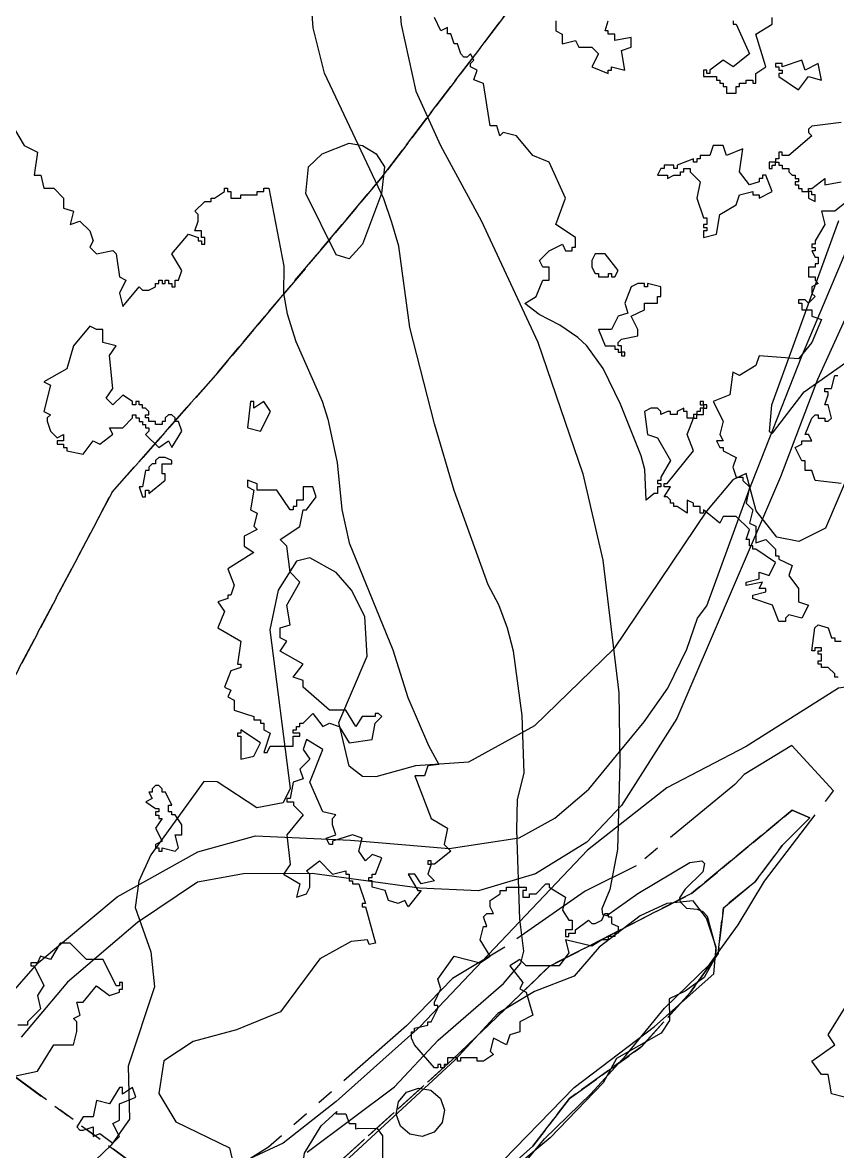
# Model space of a CAD drawing. Header units: metres. Extents: x -400 to 800, y -650 to 500.
# Drawn here: x 329.3 to 391.4, y -154.9 to -68.9 of the extents above; entities that cross this region are included whole.
import ezdxf

# ---------------------------------------------------------------- set-up
doc = ezdxf.new("R2010")
doc.units = ezdxf.units.M
doc.header["$LTSCALE"] = 2
doc.linetypes.add('DASHED', pattern=[1.524, 1.27, -0.254])
doc.linetypes.add('PHANTOM', pattern=[6.35, 3.175, -0.635, 0.635, -0.635, 0.635, -0.635])
for name, color, linetype in [('SITE-FLOOD-LIMIT', 5, 'DASHED'), ('SITE-PATH', 84, 'CONTINUOUS'), ('SITE-PROPERTY', 7, 'PHANTOM'), ('SITE-TREE-CANOPY', 94, 'CONTINUOUS'), ('SITE-WATER-EDGE', 5, 'CONTINUOUS'), ('TOPO-CONTOUR-MAJOR', 8, 'CONTINUOUS'), ('TOPO-CONTOUR-MINOR', 9, 'CONTINUOUS')]:
    doc.layers.add(name, color=color, linetype=linetype)

msp = doc.modelspace()

# ---------------------------------------------------------------- linework, layer by layer
at = {"layer": 'SITE-FLOOD-LIMIT'}
for points in [[(320.422, 91.242), (340.639, 84.31), (359.835, 74.325), (372.931, 63.376), (384.108, 60.214), (393.651, 52.219), (398.317, 45.243), (400.948, 36.792), (400.166, 23.253), (399.893, 10.324), (397.741, -1.332), (396.353, -12.48), (390.793, -25.459), (377.386, -51.823), (366.026, -68.364), (356.705, -80.63), (344.177, -95.541), (336.131, -104.652), (323.334, -128.883)], [(323.334, -128.883), (336.131, -104.652), (344.177, -95.541), (356.705, -80.63), (366.026, -68.364), (377.386, -51.823), (390.793, -25.459), (396.353, -12.48), (397.741, -1.332), (399.893, 10.324), (400.166, 23.253), (400.948, 36.792), (398.317, 45.243), (393.651, 52.219), (384.108, 60.214), (372.931, 63.376), (359.835, 74.325), (340.639, 84.31), (320.422, 91.242)], [(351.201, -157.697), (362.04, -147.915), (369.442, -140.777), (380.282, -135.225), (387.948, -128.88), (389.276, -129.475), (387.18, -131.572), (385.083, -134.366), (382.708, -136.323), (382.289, -139.816), (380.193, -142.751), (376.42, -146.943), (370.97, -150.855), (368.175, -154.489), (362.026, -159.939)], [(362.026, -159.939), (368.175, -154.489), (370.97, -150.855), (376.42, -146.943), (380.193, -142.751), (382.289, -139.816), (382.708, -136.323), (385.083, -134.366), (387.18, -131.572), (389.276, -129.475), (387.948, -128.88), (380.282, -135.225), (369.442, -140.777), (362.04, -147.915), (351.201, -157.697)]]:
    msp.add_lwpolyline(points, dxfattribs=at)
at = {"layer": 'SITE-PATH'}
for points in [[(404.554, -58.987), (398.387, -71.379), (394.142, -85.795), (392.199, -90.945), (389.863, -96.084), (387.049, -103.492), (379.143, -121.913), (374.933, -128.531), (372.296, -131.323), (368.388, -133.736), (364.039, -135.038), (359.557, -134.826), (351.378, -133.702), (346.124, -133.724), (342.638, -134.38), (338.05, -137.438), (332.732, -141.976), (329.183, -146.17)], [(325.472, -146.236), (330.481, -140.519), (336.521, -135.481), (342.652, -132.066), (347.043, -130.832), (354.282, -131.177), (361.795, -131.812), (367.133, -130.989), (369.848, -129.487), (372.45, -127.285), (376.652, -122.146), (378.469, -119.588), (379.915, -116.607), (380.721, -114.26), (381.437, -113.314), (384.629, -104.549), (388.677, -94.304), (392.866, -84.371), (394.655, -78.676), (396.128, -72.78), (399.25, -65.528)]]:
    msp.add_lwpolyline(points, dxfattribs=at)
at = {"layer": 'SITE-PROPERTY'}
msp.add_lwpolyline([(342.636, -159.419), (336.364, -165.392), (329.805, -173.812), (326.248, -183.301), (310.043, -190.997), (293.249, -204.845), (278.537, -221.34), (267.86, -232.296), (259.308, -241.495), (257.393, -242.44), (183.716, -188.349), (193.425, -110.75), (214.86, -126.481), (226.688, -110.409), (264.182, -101.825)], close=True, dxfattribs=at)
for points in [[(341.352, -158.474), (264.182, -101.825)], [(365.96, -157.675), (369.067, -153.926), (372.589, -150.489), (375.255, -147.564), (378.208, -143.971), (381.631, -140.634), (383.834, -137.609), (385.834, -134.283), (391.095, -127.42), (387.904, -123.949), (384.27, -126.173), (383.568, -126.941), (376.055, -133.125), (372.162, -135.049), (366.059, -139.332), (362.068, -141.712), (358.553, -145.304), (348.03, -154.57), (344.796, -156.583)]]:
    msp.add_lwpolyline(points, dxfattribs=at)
at = {"layer": 'SITE-TREE-CANOPY'}
for points in [[(392.431, -82.257), (391.182, -83.258), (390.179, -83.258), (390.432, -84.26), (389.681, -85.505), (389.681, -85.761), (389.428, -85.761), (389.428, -86.006), (389.681, -86.006), (389.681, -86.262), (389.428, -86.262), (389.681, -86.762), (389.926, -86.762), (389.933, -87.252), (389.681, -87.252), (389.681, -87.508), (389.183, -87.508), (389.183, -88.253), (389.681, -88.253), (389.681, -88.509), (389.933, -88.753), (389.428, -89.009), (389.428, -89.51), (389.681, -89.755), (389.183, -90.255), (388.93, -90.01), (388.432, -90.01), (388.432, -90.255), (388.678, -90.255), (388.678, -90.756), (389.428, -90.756), (389.428, -91.256), (390.179, -91.512), (389.428, -93.259), (388.432, -94.504), (385.43, -94.259), (385.177, -95.005), (383.928, -95.761), (383.43, -95.505), (383.178, -97.252), (381.929, -97.752), (382.679, -99.254), (382.427, -100.255), (382.679, -100.756), (382.181, -100.755), (382.427, -101.256), (382.679, -101.256), (382.679, -101.512), (383.682, -102.013), (383.43, -102.758), (383.682, -103.503), (384.18, -103.503), (384.18, -103.759), (384.678, -104.26), (384.433, -105.505), (384.931, -106.006), (384.678, -107.007), (385.183, -107.252), (385.183, -108.509), (385.927, -108.253), (386.677, -109.01), (386.677, -109.51), (386.93, -109.51), (386.93, -109.755), (387.933, -110.256), (387.68, -111.012), (388.431, -112.002), (388.43, -113.003), (389.181, -113.259), (388.683, -114.26), (387.68, -114.004), (387.427, -114.26), (387.427, -114.505), (386.929, -114.505), (386.431, -113.259), (384.93, -112.758), (384.93, -112.502), (385.933, -112.258), (385.933, -112.002), (385.428, -112.002), (385.681, -111.512), (384.432, -111.757), (384.432, -111.512), (385.428, -111.257), (385.428, -110.756), (386.179, -111.012), (386.677, -110.011), (385.183, -109.01), (384.93, -109.01), (384.93, -108.754), (384.678, -108.754), (384.678, -108.253), (384.432, -108.253), (384.678, -107.508), (383.682, -106.507), (382.679, -106.507), (382.426, -107.007), (381.178, -106.006), (381.178, -106.262), (380.932, -106.262), (380.932, -105.761), (380.427, -105.761), (380.427, -105.505), (379.929, -105.26), (379.929, -106.262), (379.179, -105.761), (378.933, -105.761), (378.933, -105.505), (378.681, -105.505), (378.681, -105.26), (378.428, -105.005), (378.183, -105.004), (378.681, -104.259), (378.183, -104.259), (378.183, -104.003), (378.428, -104.003), (380.428, -101.512), (379.93, -100.255), (380.428, -99.009), (379.93, -99.009), (379.93, -98.508), (379.677, -98.508), (379.677, -98.252), (379.179, -98.508), (379.179, -98.753), (378.681, -98.753), (378.681, -98.508), (378.429, -98.508), (377.931, -98.753), (377.931, -98.508), (377.678, -98.252), (377.18, -98.252), (376.682, -98.508), (376.927, -100.255), (377.678, -100.51), (378.681, -102.257), (377.93, -103.503), (377.93, -103.759), (377.678, -103.759), (377.678, -104.003), (377.93, -104.003), (377.93, -104.259), (377.678, -104.259), (377.678, -104.76), (377.432, -104.76), (376.808, -105.271), (376.71, -102.935), (376.436, -101.901), (374.872, -97.941), (373.533, -95.237), (372.291, -93.502), (371.618, -92.868), (370.25, -91.933), (368.658, -91.11), (367.571, -90.276), (368.427, -89.753), (368.932, -88.507), (369.43, -88.507), (369.43, -87.506), (368.932, -87.506), (368.679, -87.006), (369.43, -86.26), (370.433, -85.76), (370.678, -86.26), (371.177, -86.26), (371.177, -86.005), (371.429, -86.005), (371.429, -85.259), (369.928, -84.258), (370.679, -82.256), (369.43, -79.508), (368.182, -79.008), (366.933, -77.506), (365.93, -77.261), (365.678, -77.506), (365.432, -76.76), (364.927, -76.76), (364.429, -73.512), (363.679, -73.256), (363.932, -72.511), (363.426, -72.255), (363.426, -72.01), (363.679, -71.754), (363.427, -71.254), (363.181, -71.51), (362.929, -71.51), (362.683, -71.254), (362.431, -70.509), (362.178, -70.509), (361.933, -69.752), (361.68, -69.752), (361.68, -69.251), (361.182, -69.507), (360.677, -68.506)], [(369.929, -68.752), (369.929, -69.508), (370.427, -69.753), (370.427, -70.509), (371.43, -70.253), (371.683, -70.754), (372.679, -70.754), (373.177, -71.255), (372.679, -72.256), (373.927, -72.756), (373.927, -72.512), (374.18, -72.512), (374.18, -72.256), (375.183, -72.512), (374.93, -71.01), (375.681, -70.754), (375.681, -70.009), (374.432, -70.254), (374.432, -69.753), (373.927, -69.753), (373.927, -69.508), (373.682, -69.508), (373.927, -68.752)], [(383.432, -68.752), (383.432, -69.008), (383.678, -69.008), (384.681, -71.255), (383.432, -72.256), (382.681, -71.756), (381.678, -72.512), (381.678, -72.757), (381.433, -72.757), (381.433, -72.512), (381.18, -72.512), (381.18, -73.002), (382.183, -73.002), (382.183, -73.258), (382.429, -73.258), (382.429, -73.502), (382.681, -73.502), (382.681, -73.758), (382.927, -73.758), (382.927, -74.259), (383.677, -74.259), (383.677, -73.758), (383.93, -73.758), (383.93, -73.502), (384.428, -73.502), (384.428, -73.258), (384.933, -73.258), (384.933, -73.502), (385.178, -73.502), (385.179, -72.757), (385.929, -72.257), (385.179, -69.754), (386.427, -69.009), (386.427, -68.508)], [(391.681, -76.506), (389.429, -76.762), (389.176, -77.007), (389.176, -77.263), (389.429, -77.507), (387.682, -79.009), (387.177, -79.009), (387.177, -78.753), (386.932, -78.753), (386.932, -79.254), (386.679, -79.254), (386.679, -79.509), (386.932, -79.509), (386.932, -79.754), (387.177, -79.754), (387.177, -80.01), (387.682, -80.01), (387.682, -80.255), (387.928, -80.511), (388.18, -80.511), (388.18, -80.755), (388.433, -80.755), (388.433, -81.011), (388.18, -81.011), (388.18, -81.256), (388.433, -81.256), (388.433, -81.512), (388.678, -81.512), (388.678, -81.757), (389.183, -81.757), (389.183, -81.512), (389.429, -81.512), (390.432, -80.756), (390.432, -81.256), (391.68, -81.011)], [(328.683, -77.002), (329.427, -78.259), (330.43, -78.76), (330.177, -80.506), (330.682, -80.506), (330.927, -81.508), (331.678, -81.508), (332.428, -82.253), (332.428, -83.009), (333.179, -83.254), (332.933, -84.255), (333.677, -84.011), (334.427, -84.756), (334.68, -85.512), (334.427, -86.002), (334.932, -86.502), (336.181, -86.258), (336.426, -86.503), (336.679, -88.26), (337.177, -88.505), (336.679, -89.506), (336.931, -90.507), (338.18, -89.006), (338.432, -89.261), (338.93, -89.261), (339.428, -89.006), (339.428, -88.761), (339.681, -88.761), (339.681, -88.505), (339.927, -88.505), (339.927, -88.761), (340.179, -88.761), (340.179, -88.505), (340.432, -88.505), (340.432, -88.761), (340.677, -88.761), (340.677, -89.006), (340.93, -89.006), (340.93, -88.505), (341.182, -88.505), (341.428, -87.76), (340.677, -86.503), (341.933, -85.012), (342.676, -85.257), (342.676, -85.502), (342.929, -85.502), (342.929, -85.758), (343.181, -85.758), (343.182, -85.257), (342.929, -85.257), (342.929, -84.757), (342.431, -84.757), (342.677, -84.011), (342.677, -83.511), (342.431, -83.255), (343.182, -82.51), (343.68, -82.51), (343.68, -82.254), (343.932, -82.254), (344.683, -81.753), (344.683, -81.509), (344.928, -81.509), (344.928, -81.753), (345.181, -81.753), (345.181, -82.254), (345.931, -82.254), (345.931, -82.009), (347.18, -82.009), (347.18, -81.754), (347.678, -81.754), (347.678, -81.509), (348.078, -81.509), (349.207, -87.449), (349.179, -89.518), (349.452, -91.064), (350.118, -93.189), (352.124, -97.728), (352.566, -99.107), (353.26, -102.4), (353.632, -105.982), (354.179, -108.507), (357.51, -116.661), (358.646, -120.309), (360.224, -123.958), (361.031, -125.404), (360.182, -125.504), (359.929, -126.261), (359.179, -126.261), (360.427, -129.509), (361.683, -130.254), (361.43, -131.511), (361.928, -132.012), (360.679, -133.002), (360.427, -133.002), (360.181, -133.758), (360.679, -134.259), (359.683, -134.503), (359.178, -133.758), (358.68, -133.758), (359.431, -135.004), (359.683, -135.004), (358.68, -136.261), (358.427, -135.76), (357.929, -136.005), (357.179, -135.76), (356.933, -135.004), (355.93, -134.759), (355.93, -134.258), (355.678, -134.258), (355.678, -134.003), (355.93, -134.003), (355.93, -133.758), (356.183, -133.758), (356.681, -132.512), (355.93, -132.256), (355.432, -132.757), (354.927, -132.011), (355.18, -131.01), (354.429, -130.754), (352.928, -131.255), (352.928, -131.511), (352.683, -131.511), (352.43, -131.01), (353.181, -130.754), (352.928, -130.009), (352.928, -129.508), (353.181, -129.252), (352.178, -129.008), (351.182, -126.761), (352.178, -124.258), (350.93, -123.512), (350.677, -124.258), (351.182, -125.003), (350.432, -125.759), (350.677, -126.505), (349.926, -126.761), (349.681, -128.006), (349.428, -128.006), (349.428, -128.262), (349.933, -128.262), (349.933, -128.507), (350.677, -129.252), (349.428, -130.754), (349.68, -133.012), (349.182, -133.757), (350.431, -134.503), (350.178, -135.504), (350.929, -135.259), (351.181, -134.759), (351.181, -133.757), (350.929, -133.502), (351.932, -132.756), (352.928, -133.758), (353.931, -133.502), (353.931, -133.758), (354.177, -133.758), (354.177, -134.258), (354.429, -134.258), (354.429, -134.503), (354.927, -134.503), (355.432, -136.005), (355.18, -136.005), (355.18, -136.261), (355.432, -136.261), (356.182, -139.008), (355.705, -139.119), (355.572, -138.775), (354.345, -138.886), (351.946, -140.22), (348.964, -144.258), (345.59, -145.626), (342.307, -146.516), (340.055, -147.973), (339.683, -150.464), (340.981, -152.623), (345.07, -154.603), (346.115, -159.086)], [(391.679, -104.004), (389.68, -103.759), (389.427, -103.003), (388.929, -103.003), (388.929, -102.258), (388.677, -102.258), (388.179, -101.256), (388.677, -101.012), (388.677, -100.756), (389.427, -100.756), (389.182, -100.255), (388.929, -100.255), (389.428, -99.01), (389.68, -98.754), (389.933, -98.754), (389.933, -99.01), (390.431, -99.01), (390.431, -99.254), (390.683, -99.254), (390.929, -99.01), (390.683, -98.009), (390.431, -98.008), (390.683, -97.252), (390.683, -97.007), (390.431, -97.007), (390.431, -96.751), (390.929, -96.752), (391.181, -95.762), (391.427, -95.762)], [(391.432, -118.754), (391.18, -118.754), (391.18, -118.51), (390.682, -118.009), (390.177, -118.009), (390.177, -117.753), (389.931, -117.753), (389.931, -117.508), (390.177, -117.508), (390.177, -117.008), (389.931, -117.008), (389.931, -116.752), (390.177, -116.752), (390.177, -116.507), (389.679, -116.507), (389.679, -116.752), (389.433, -116.752), (389.679, -115.006), (389.931, -114.761), (390.682, -115.006), (390.927, -115.762), (391.18, -115.762), (391.18, -116.007), (391.678, -116.007)], [(328.179, -149.262), (330.431, -148.762), (331.68, -146.76), (333.181, -146.76), (333.427, -145.759), (333.427, -145.002), (333.181, -144.757), (333.679, -144.502), (333.427, -143.512), (333.932, -143.512), (334.928, -142.255), (335.931, -143.011), (336.682, -142.755), (336.682, -142.511), (336.927, -142.511), (336.927, -142.01), (336.682, -142.01), (336.682, -142.255), (336.429, -142.255), (335.433, -140.253), (334.178, -140.252), (332.929, -139.006), (332.178, -139.006), (331.428, -140.252), (330.677, -140.007), (330.432, -140.508), (329.927, -140.508), (329.927, -140.753), (330.179, -140.753), (330.93, -142.254), (330.431, -143.011), (330.677, -144.012), (329.681, -145.002), (329.681, -145.258), (328.93, -145.258)], [(391.928, -150.758), (390.932, -150.502), (390.68, -149.011), (390.182, -149.011), (389.431, -148.01), (391.178, -146.753), (390.68, -146.008), (391.929, -144.005)]]:
    msp.add_lwpolyline(points, dxfattribs=at)
for points in [[(388.679, -71.756), (387.178, -72.257), (387.178, -72.012), (386.68, -72.012), (386.68, -72.257), (386.932, -72.257), (386.932, -72.513), (387.178, -72.513), (387.178, -72.757), (386.932, -72.757), (386.932, -73.002), (388.433, -74.003), (389.177, -73.002), (390.18, -73.258), (389.927, -72.012), (388.931, -72.502)], [(380.682, -79.509), (380.429, -79.509), (380.429, -79.253), (379.181, -79.754), (379.181, -80.009), (378.928, -80.009), (378.928, -79.754), (378.178, -79.754), (378.177, -80.009), (377.932, -80.009), (377.679, -80.51), (378.43, -80.51), (378.43, -80.755), (378.928, -80.51), (379.433, -80.51), (379.433, -80.254), (379.679, -80.254), (379.679, -80.009), (380.177, -80.01), (380.177, -80.254), (380.927, -81.011), (380.682, -82.257), (381.179, -83.758), (381.432, -83.758), (381.432, -84.259), (381.179, -84.259), (381.179, -84.504), (381.432, -84.504), (381.432, -84.759), (381.179, -84.759), (381.179, -85.26), (382.182, -85.004), (382.428, -83.503), (383.677, -82.757), (383.929, -82.012), (384.932, -81.756), (384.932, -82.012), (385.43, -82.012), (385.43, -82.257), (386.426, -81.756), (385.929, -80.51), (385.683, -80.51), (385.683, -80.755), (385.43, -80.755), (385.43, -81.011), (384.68, -81.256), (383.929, -80.254), (384.182, -78.508), (382.926, -79.009), (382.681, -78.252), (381.93, -78.252), (381.678, -79.008), (380.927, -79.008), (380.927, -79.253), (380.682, -79.253)], [(386.181, -79.509), (386.181, -80.01), (386.427, -80.01), (386.427, -79.754), (386.679, -79.754), (386.679, -79.509)], [(389.183, -82.012), (389.183, -82.257), (389.681, -82.502), (389.681, -82.012), (389.429, -82.012), (389.429, -81.757), (389.183, -81.757)], [(372.93, -88.007), (373.183, -88.007), (373.183, -88.252), (373.933, -88.252), (373.933, -88.007), (374.179, -88.007), (374.179, -88.252), (374.431, -88.252), (374.677, -87.762), (373.681, -86.505), (372.93, -86.505), (372.678, -87.006), (372.678, -87.506)], [(374.929, -93.758), (374.929, -93.502), (374.683, -93.502), (374.683, -93.258), (374.929, -93.002), (376.177, -92.757), (376.177, -92.257), (375.68, -91.255), (376.683, -90.755), (376.683, -90.254), (377.679, -90.254), (377.679, -89.754), (377.931, -89.754), (377.931, -89.008), (376.928, -88.753), (376.928, -89.008), (376.683, -89.008), (376.683, -88.753), (376.178, -88.753), (375.68, -89.008), (375.182, -90.254), (375.427, -91.011), (374.676, -91.255), (374.178, -92.256), (373.182, -92.256), (373.68, -93.502), (374.431, -93.502), (374.431, -93.758), (374.683, -93.758), (374.683, -94.003), (374.929, -94.003)], [(333.178, -93.51), (332.68, -95.257), (330.933, -96.258), (331.431, -96.502), (330.933, -98.505), (331.431, -98.761), (331.179, -99.005), (331.179, -99.261), (331.431, -100.006), (331.929, -100.507), (332.427, -100.262), (332.427, -100.752), (331.929, -100.752), (331.929, -101.008), (332.427, -101.008), (332.427, -101.252), (332.679, -101.252), (332.679, -101.508), (333.928, -101.753), (334.679, -100.752), (335.177, -101.008), (336.18, -100.251), (335.927, -99.762), (336.93, -99.762), (337.681, -99.006), (337.681, -98.761), (337.927, -98.761), (337.927, -99.006), (338.179, -99.006), (338.179, -99.262), (338.432, -99.262), (338.432, -99.506), (338.677, -99.506), (338.677, -99.762), (338.93, -99.762), (338.93, -100.007), (338.677, -100.252), (339.68, -101.253), (340.431, -100.752), (340.683, -101.253), (341.427, -100.007), (341.181, -99.262), (340.929, -99.262), (340.929, -99.006), (340.683, -98.761), (340.431, -98.761), (340.178, -99.006), (340.178, -99.262), (339.933, -99.262), (339.933, -99.506), (339.428, -99.506), (339.428, -99.262), (338.93, -99.262), (338.93, -99.006), (338.677, -99.006), (338.677, -98.761), (338.93, -98.761), (338.93, -98.505), (338.677, -98.261), (338.432, -98.261), (338.432, -98.005), (338.179, -98.005), (338.179, -97.76), (337.927, -97.76), (337.927, -98.005), (337.681, -98.005), (337.681, -97.76), (336.931, -97.259), (336.18, -98.004), (335.682, -97.504), (336.18, -96.759), (335.928, -94.256), (336.433, -93.511), (335.43, -93.255), (335.43, -92.253), (334.932, -92.253), (334.427, -92.009)], [(374.929, -94.259), (375.181, -94.259), (375.181, -94.003), (374.929, -94.003)], [(346.933, -98.261), (346.933, -97.761), (346.681, -97.761), (346.428, -99.752), (347.431, -100.008), (348.182, -98.506), (347.677, -97.761)], [(381.178, -97.752), (380.933, -97.752), (380.933, -98.008), (381.178, -98.008)], [(381.431, -98.253), (381.431, -98.008), (381.178, -98.008), (381.178, -98.253)], [(380.68, -99.009), (380.68, -98.753), (380.428, -98.753), (380.428, -99.009)], [(380.933, -98.753), (381.178, -98.753), (381.178, -98.253), (380.933, -98.253), (380.933, -98.508), (380.68, -98.508), (380.68, -98.753)], [(339.427, -102.254), (339.427, -102.51), (339.182, -102.51), (338.929, -102.755), (338.929, -103.01), (338.677, -103.01), (338.431, -104.256), (338.179, -104.256), (338.431, -105.002), (338.677, -105.002), (338.677, -104.512), (338.929, -104.512), (338.929, -104.757), (340.178, -103.756), (340.178, -103.255), (339.932, -103.255), (339.932, -102.51), (340.683, -102.51), (340.683, -102.254), (340.178, -102.009), (339.68, -102.009)], [(346.933, -104.502), (346.68, -106.003), (347.178, -106.259), (346.933, -107.26), (347.178, -107.505), (346.182, -108.006), (346.182, -108.762), (346.932, -109.263), (344.933, -110.508), (345.431, -111.754), (345.179, -112.511), (344.933, -112.511), (344.933, -112.755), (344.182, -113.011), (344.68, -113.756), (344.182, -115.002), (345.929, -116.004), (345.683, -117.761), (345.929, -117.761), (345.929, -118.006), (345.178, -118.262), (344.68, -119.507), (345.178, -119.752), (344.932, -120.253), (345.43, -120.509), (345.43, -121.254), (346.932, -121.755), (346.932, -122.01), (347.43, -122.01), (347.43, -122.255), (347.682, -122.255), (347.682, -122.756), (348.18, -123.012), (347.682, -124.502), (347.927, -124.502), (348.18, -124.002), (349.927, -124.002), (349.927, -123.257), (350.432, -123.257), (350.432, -123.012), (349.927, -123.012), (349.927, -122.756), (350.179, -122.756), (350.179, -122.511), (350.432, -122.511), (350.432, -122.255), (350.677, -122.255), (351.428, -121.51), (352.178, -122.511), (352.676, -122.256), (353.427, -122.511), (354.177, -123.757), (355.931, -123.502), (356.177, -122.256), (356.682, -121.755), (356.429, -121.511), (356.177, -121.511), (356.177, -121.755), (355.181, -121.755), (354.683, -122.512), (353.932, -121.255), (352.677, -121.254), (350.677, -119.508), (350.678, -119.007), (349.927, -118.763), (350.678, -117.761), (348.931, -116.76), (349.429, -116.004), (348.931, -115.759), (348.931, -115.003), (349.682, -114.758), (349.429, -113.256), (350.433, -111.51), (349.682, -110.753), (349.43, -108.762), (348.932, -108.262), (350.433, -107.261), (350.679, -106.004), (350.931, -106.004), (351.682, -105.003), (351.429, -104.257), (350.679, -104.257), (350.679, -105.258), (350.181, -105.258), (350.18, -105.759), (349.928, -105.759), (349.928, -106.004), (349.682, -106.004), (348.679, -104.502), (347.178, -104.502), (347.178, -104.012), (346.428, -103.756), (346.428, -104.257)], [(346.931, -124.758), (347.429, -123.757), (345.928, -122.756), (345.928, -123.011), (345.683, -123.011), (345.683, -123.256), (345.928, -123.256), (345.928, -125.003)], [(339.18, -127.505), (338.927, -127.505), (339.18, -128.006), (338.682, -128.261), (339.432, -128.762), (339.678, -128.762), (339.678, -129.007), (339.432, -129.007), (339.432, -129.263), (339.678, -129.263), (339.678, -129.507), (339.93, -129.507), (339.432, -130.253), (339.93, -131.254), (339.432, -131.51), (339.432, -131.754), (339.678, -131.754), (339.678, -132.01), (339.93, -132.01), (339.93, -131.754), (340.933, -132.01), (341.179, -131.754), (340.933, -130.753), (341.431, -130.753), (341.431, -130.008), (340.926, -129.252), (340.681, -129.252), (340.681, -129.007), (340.428, -129.007), (340.428, -128.506), (340.681, -128.506), (340.183, -127.505), (339.931, -127.505), (339.931, -127.26), (339.678, -127.004), (339.433, -127.004), (339.18, -127.26)], [(360.427, -132.757), (360.181, -132.757), (360.181, -133.002), (360.427, -133.002)], [(370.429, -136.506), (370.927, -137.252), (371.18, -137.252), (371.18, -138.008), (370.682, -138.008), (370.682, -138.509), (370.927, -138.509), (370.927, -138.253), (371.432, -138.253), (371.432, -138.008), (372.428, -137.252), (372.681, -137.508), (372.926, -137.508), (373.432, -137.252), (373.677, -136.763), (373.93, -136.763), (373.93, -137.007), (374.182, -137.007), (374.182, -137.508), (374.68, -137.753), (374.68, -138.253), (374.428, -138.253), (374.428, -138.509), (373.93, -138.509), (373.929, -138.754), (373.431, -138.754), (372.681, -139.254), (370.682, -138.753), (370.927, -139.755), (370.177, -140.756), (367.679, -140.756), (367.181, -140.255), (366.431, -140.755), (367.427, -142.013), (367.181, -142.502), (367.679, -142.758), (368.177, -144.504), (367.181, -145.005), (367.181, -145.761), (366.43, -146.006), (366.178, -146.762), (365.182, -146.262), (364.929, -147.252), (365.182, -147.507), (364.431, -148.008), (363.933, -148.008), (363.933, -147.752), (362.677, -147.752), (362.677, -148.008), (362.432, -148.008), (362.432, -147.752), (361.681, -147.752), (361.681, -148.253), (361.429, -148.253), (361.429, -148.508), (361.183, -148.508), (361.183, -148.252), (360.931, -148.252), (360.931, -148.508), (360.678, -148.508), (359.177, -146.762), (358.932, -146.261), (358.932, -145.761), (359.177, -145.761), (359.177, -145.505), (360.18, -145.26), (360.18, -145.004), (360.433, -145.004), (360.931, -144.003), (360.931, -143.758), (360.679, -143.758), (360.679, -143.503), (361.177, -142.501), (360.931, -141.756), (362.18, -140.01), (364.179, -140.511), (364.93, -140.01), (364.179, -138.753), (364.432, -137.752), (364.677, -137.752), (364.432, -137.007), (364.677, -136.762), (365.182, -136.762), (364.93, -136.261), (364.93, -135.761), (365.681, -135.26), (365.681, -135.004), (366.179, -135.004), (366.179, -134.76), (367.68, -134.76), (367.68, -135.005), (367.427, -135.005), (367.427, -135.505), (367.932, -135.505), (367.932, -135.26), (368.43, -135.26), (369.181, -134.504), (369.426, -134.504), (369.426, -134.76), (370.682, -135.505)], [(336.926, -150.509), (336.926, -150.008), (336.681, -150.008), (335.93, -151.254), (334.927, -151.009), (334.682, -152.255), (333.931, -152.255), (333.433, -153.011), (333.678, -153.256), (333.931, -153.256), (334.682, -153.011), (334.682, -153.757), (335.18, -153.512), (336.183, -154.257), (336.681, -153.757), (336.183, -152.756), (336.681, -152.511), (336.681, -151.254), (337.93, -150.754), (337.677, -150.008)], [(357.942, -151.1), (358.56, -150.377), (359.465, -150.054), (360.404, -150.221), (361.134, -150.844), (361.457, -151.745), (361.281, -152.68), (360.664, -153.414), (359.759, -153.736), (358.819, -153.558), (358.089, -152.946), (357.767, -152.045)], [(354.912, -153.113), (356.322, -153.124), (356.729, -153.692), (356.714, -155.983), (355.437, -158.542), (353.628, -160.377), (352.975, -160.321), (352.428, -160.51), (352.428, -161.011), (351.432, -161.255), (351.432, -161.511), (351.179, -161.511), (350.176, -160.009), (349.706, -160.121), (350.176, -159.175), (350.78, -155.015), (352.043, -152.935), (353.249, -151.834), (353.179, -152.012), (353.93, -152.012), (354.182, -152.757), (354.68, -152.757), (354.68, -153.169)]]:
    msp.add_lwpolyline(points, close=True, dxfattribs=at)
at = {"layer": 'SITE-WATER-EDGE'}
for points in [[(350.976, -154.937), (357.641, -149.965), (360.959, -146.417), (365.94, -142.079), (367.258, -140.544), (367.504, -139.632), (367.196, -137.196), (366.958, -130.377), (367.014, -128.074), (367.519, -126.072), (367.379, -121.678), (366.706, -116.773), (366.25, -115.015), (365.584, -113.246), (364.77, -111.722), (362.176, -104.525), (360.696, -99.441), (358.816, -92.111), (357.975, -85.904), (357.442, -84.113), (356.832, -82.322), (352.308, -72.744), (351.439, -69.284), (351.173, -65.391)], [(357.85, -65.402), (358.145, -69.018), (359.267, -74.101), (361.153, -78.251), (364.253, -83.968), (368.574, -93.224), (371.982, -103.269), (373.504, -109.843), (374.723, -119.943), (374.814, -125.25), (374.624, -131.89), (374.049, -134.938), (373.425, -136.395), (373.481, -136.829), (373.817, -136.918), (376.188, -135.228), (380.152, -132.881), (381.064, -132.736), (381.253, -132.959), (381.127, -133.593), (379.794, -134.894), (379.352, -135.562), (379.394, -135.862), (379.878, -136.363), (380.699, -136.418), (381.127, -136.596), (381.463, -136.963), (382.123, -139.399), (382.108, -140.089), (381.224, -141.635), (379.786, -142.681), (378.58, -143.248), (378.594, -144.917), (377.948, -145.873), (374.546, -147.809), (373.529, -149.666), (369.509, -153.837), (366.423, -156.418)]]:
    msp.add_lwpolyline(points, dxfattribs=at)
at = {"layer": 'TOPO-CONTOUR-MAJOR'}
msp.add_lwpolyline([(365.052, -156.461), (371.329, -150.004), (377.445, -145.377), (381.965, -141.347), (382.138, -139.331), (381.405, -137.104), (380.397, -135.79), (378.382, -135.989), (376.367, -136.939), (373.243, -139.331), (371.329, -141.534), (368.306, -142.687), (365.511, -144.369), (362.26, -147.895), (352.184, -157.234)], dxfattribs=at)
at = {"layer": 'TOPO-CONTOUR-MINOR'}
msp.add_lwpolyline([(352.122, -78.875), (354.199, -78.06), (355.207, -78.248), (356.251, -78.875), (356.887, -79.882), (356.66, -81.897), (355.207, -85.765), (354.199, -86.89), (353.192, -86.573), (350.884, -81.897), (351.082, -79.882)], close=True, dxfattribs=at)
for points in [[(391.481, -83.991), (386.362, -98.019), (386.177, -100.034), (386.443, -100.162), (388.845, -97.012), (393.15, -93.989)], [(392.334, -103.057), (390.474, -107.407), (388.458, -108.415), (386.766, -108.095), (385.19, -106.08), (384.428, -103.234), (383.42, -103.725), (381.405, -106.11), (374.352, -116.603), (368.306, -122.454), (363.268, -125.236), (359.238, -125.508), (356.215, -126.343), (355.207, -126.321), (354.199, -125.521), (353.407, -122.202), (355.551, -117.164), (355.377, -114.141), (354.368, -112.126), (353.192, -110.777), (351.177, -109.649), (350.169, -109.917), (348.774, -112.126), (348.146, -115.149), (349.698, -127.24), (349.161, -128.324), (347.146, -128.702), (344.123, -126.726), (343.116, -126.698), (339.085, -132.294), (338.173, -134.293), (337.888, -136.309), (339.085, -139.676), (339.344, -142.354), (337.336, -148.4), (337.459, -152.43), (336.062, -154.413), (331.806, -158.476)], [(440.854, -105.287), (426.748, -112.45), (417.679, -115.47), (411.634, -116.637), (406.595, -115.254), (400.55, -118.244), (391.481, -119.58), (384.428, -124.039), (378.382, -127.171), (372.337, -131.931), (359.606, -145.377), (353.192, -151.088), (349.161, -154.25), (345.131, -156.137), (342.108, -158.183), (337.215, -162.507), (332.259, -169.56), (327.627, -177.621)]]:
    msp.add_lwpolyline(points, dxfattribs=at)

doc.saveas('drawing.dxf')
